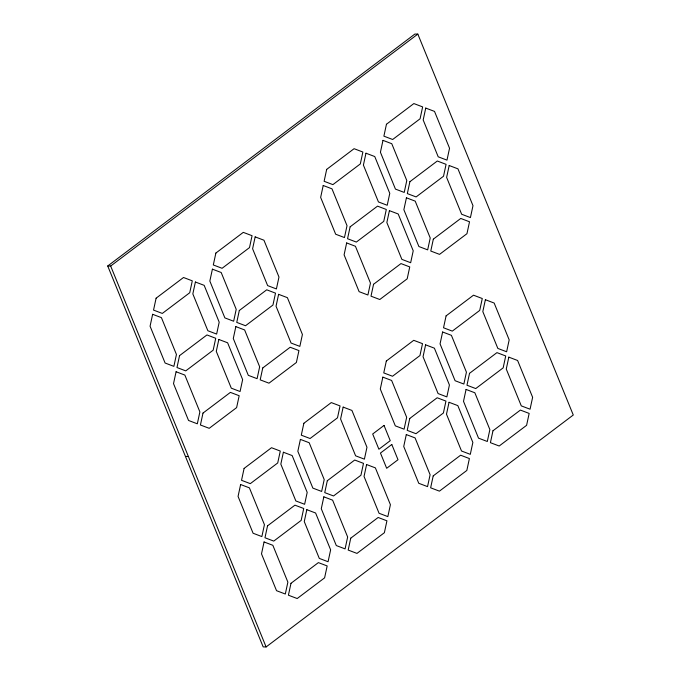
<?xml version="1.0" encoding="UTF-8"?>
<svg xmlns="http://www.w3.org/2000/svg" width="681" height="681" viewBox="0 0 681 681"><rect width="100%" height="100%" fill="white"/><g stroke="black" fill="none" stroke-linecap="round" stroke-linejoin="round"><path stroke-width="1.02" d="M107.726 265.99L414.891 34.05L417.828 34.101L573.274 415.01L266.109 646.95L263.172 646.899L107.726 265.99L110.662 266.041L417.828 34.101M185.453 456.44L188.39 456.491M110.662 266.041L266.109 646.95M152.638 314.299L150.075 326.199L165.1 363.024L173.876 366.361L176.439 354.46L161.414 317.635L152.638 314.299M156.102 298.193L153.54 310.093L162.316 313.43L189.727 292.736L192.289 280.836L183.512 277.499L156.102 298.193M176.081 371.749L173.519 383.641L188.543 420.466L197.32 423.803L199.882 411.903L184.857 375.078L176.081 371.749M179.546 355.635L176.983 367.536L185.76 370.873L213.17 350.179L215.732 338.278L206.956 334.941L179.546 355.635M195.396 282.011L192.834 293.911L207.858 330.736L216.635 334.073L219.197 322.173L204.172 285.348L195.396 282.011M212.404 269.165L209.842 281.066L224.866 317.891L233.651 321.228L236.213 309.327L221.189 272.502L212.404 269.165M215.868 253.06L213.315 264.96L222.091 268.297L249.501 247.603L252.064 235.703L243.279 232.366L215.868 253.06M202.989 413.086L200.427 424.987L209.203 428.315L236.613 407.621L239.176 395.721L230.399 392.384L202.989 413.086M218.839 339.461L216.277 351.362L231.302 388.179L240.078 391.515L242.64 379.615L227.616 342.79L218.839 339.461M235.847 326.616L233.285 338.508L248.31 375.333L257.095 378.67L259.657 366.77L244.624 329.945L235.847 326.616M239.312 310.502L236.75 322.402L245.535 325.739L272.945 305.045L275.507 293.145L266.722 289.808L239.312 310.502M255.162 236.877L252.6 248.778L267.633 285.603L276.409 288.94L278.972 277.039L263.947 240.214L255.162 236.877M262.755 367.953L260.193 379.853L268.978 383.182L296.388 362.488L298.942 350.587L290.166 347.25L262.755 367.953M278.606 294.328L276.043 306.229L291.068 343.045L299.853 346.382L302.415 334.482L287.391 297.657L278.606 294.328M240.623 484.523L238.061 496.423L253.094 533.24L261.87 536.577L264.432 524.676L249.408 487.86L240.623 484.523M244.096 468.417L241.534 480.309L250.31 483.646L277.72 462.952L280.283 451.052L271.506 447.715L244.096 468.417M323.211 185.496L320.649 197.396L335.673 234.221L344.458 237.558L347.021 225.658L331.987 188.833L323.211 185.496M326.676 169.39L324.122 181.291L332.898 184.628L360.309 163.934L362.871 152.033L354.086 148.696L326.676 169.39M264.066 541.965L261.504 553.866L276.537 590.691L285.313 594.019L287.876 582.127L272.851 545.302L264.066 541.965M267.539 525.86L264.977 537.76L273.753 541.097L301.164 520.395L303.726 508.494L294.941 505.166L267.539 525.86M283.39 452.235L280.827 464.136L295.852 500.952L304.628 504.289L307.191 492.389L292.166 455.572L283.39 452.235M300.398 439.39L297.835 451.29L312.86 488.107L321.645 491.444L324.207 479.543L309.174 442.727L300.398 439.39M303.862 423.284L301.3 435.176L310.085 438.513L337.495 417.819L340.049 405.919L331.272 402.582L303.862 423.284M346.655 242.938L344.092 254.839L359.117 291.664L367.902 295.001L370.464 283.1L355.431 246.275L346.655 242.938M350.119 226.833L347.557 238.733L356.342 242.07L383.752 221.376L386.306 209.476L377.529 206.139L350.119 226.833M365.969 153.208L363.407 165.108L378.44 201.934L387.217 205.27L389.779 193.37L374.754 156.545L365.969 153.208M382.986 140.363L380.424 152.263L395.448 189.088L404.225 192.425L406.787 180.525L391.762 143.7L382.986 140.363M386.45 124.257L383.888 136.157L392.665 139.494L420.075 118.8L422.637 106.9L413.861 103.563L386.45 124.257M290.983 583.302L288.421 595.203L297.197 598.539L324.607 577.846L327.169 565.945L318.385 562.608L290.983 583.302M306.825 509.677L304.271 521.578L319.295 558.403L328.072 561.74L330.634 549.839L315.609 513.014L306.825 509.677M323.841 496.832L321.279 508.733L336.303 545.558L345.088 548.886L347.65 536.994L332.617 500.169L323.841 496.832M327.306 480.726L324.743 492.627L333.528 495.964L360.93 475.261L363.492 463.361L354.716 460.033L327.306 480.726M343.156 407.102L340.594 419.002L355.618 455.819L364.403 459.156L366.965 447.255L351.932 410.439L343.156 407.102M373.563 284.275L371 296.175L379.785 299.512L407.187 278.818L409.749 266.918L400.973 263.581L373.563 284.275M389.413 210.65L386.851 222.551L401.875 259.376L410.66 262.713L413.222 250.812L398.198 213.987L389.413 210.65M406.429 197.805L403.867 209.705L418.892 246.531L427.668 249.867L430.23 237.967L415.206 201.142L406.429 197.805M409.894 181.699L407.332 193.6L416.108 196.937L443.518 176.243L446.081 164.342L437.304 161.005L409.894 181.699M425.744 108.075L423.182 119.975L438.206 156.8L446.983 160.137L449.545 148.237L434.521 111.412L425.744 108.075M382.85 377.129L380.287 389.03L395.312 425.846L404.097 429.183L406.659 417.283L391.635 380.466L382.85 377.129M386.323 361.015L383.761 372.916L392.537 376.252L419.947 355.559L422.509 343.658L413.725 340.321L386.323 361.015M350.749 538.169L348.187 550.069L356.972 553.406L384.373 532.712L386.936 520.812L378.159 517.475L350.749 538.169M366.599 464.544L364.037 476.445L379.062 513.27L387.847 516.607L390.409 504.706L375.376 467.881L366.599 464.544M433.337 239.142L430.775 251.042L439.551 254.379L466.962 233.685L469.524 221.785L460.748 218.448L433.337 239.142M449.188 165.517L446.625 177.418L461.65 214.243L470.426 217.579L472.989 205.679L457.964 168.854L449.188 165.517M406.293 434.572L403.731 446.472L418.755 483.289L427.54 486.626L430.103 474.725L415.07 437.909L406.293 434.572M409.758 418.466L407.204 430.366L415.98 433.703L443.391 413.001L445.953 401.1L437.168 397.764L409.758 418.466M425.608 344.841L423.046 356.742L438.079 393.558L446.855 396.895L449.417 384.995L434.393 348.178L425.608 344.841M442.624 331.996L440.062 343.896L455.087 380.713L463.863 384.05L466.425 372.149L451.401 335.333L442.624 331.996M446.089 315.882L443.527 327.782L452.312 331.119L479.713 310.425L482.276 298.525L473.499 295.188L446.089 315.882M433.201 475.908L430.639 487.809L439.424 491.146L466.834 470.452L469.396 458.551L460.611 455.214L433.201 475.908M449.051 402.284L446.489 414.184L461.522 451.009L470.299 454.338L472.861 442.437L457.836 405.621L449.051 402.284M466.068 389.438L463.506 401.339L478.53 438.155L487.307 441.492L489.869 429.592L474.844 392.775L466.068 389.438M469.532 373.333L466.97 385.233L475.747 388.57L503.157 367.868L505.719 355.967L496.943 352.63L469.532 373.333M485.383 299.708L482.82 311.609L497.845 348.425L506.63 351.762L509.184 339.862L494.159 303.045L485.383 299.708M492.976 430.775L490.414 442.676L499.19 446.012L526.6 425.319L529.163 413.418L520.386 410.081L492.976 430.775M508.826 357.15L506.264 369.051L521.288 405.876L530.065 409.204L532.627 397.304L517.603 360.487L508.826 357.15M384.024 425.438L372.686 434.001L378.9 449.239L390.239 440.675L384.024 425.438M391.796 444.489L380.458 453.052L386.672 468.29L398.01 459.726L391.796 444.489"/></g></svg>
